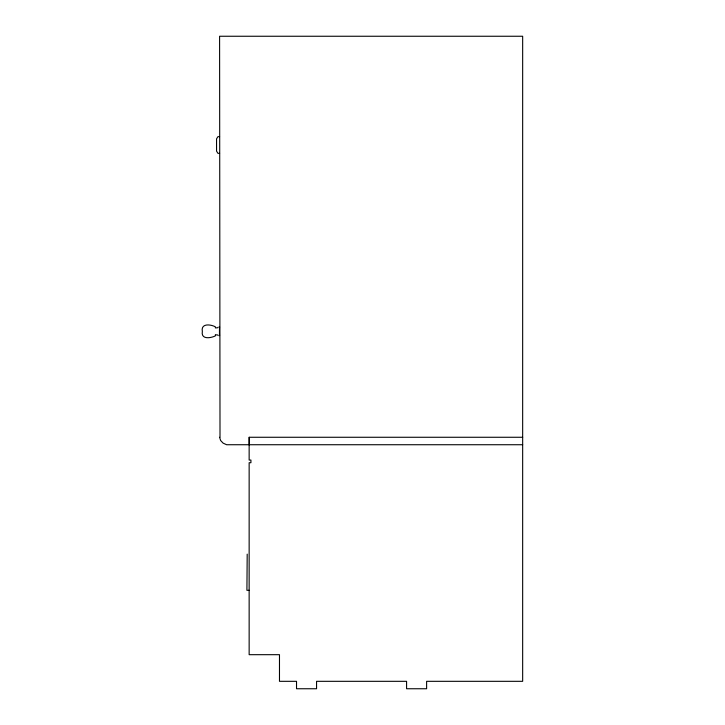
<?xml version="1.0" encoding="UTF-8"?>
<svg xmlns="http://www.w3.org/2000/svg" width="725" height="725" viewBox="0 0 725 725"><rect width="100%" height="100%" fill="white"/><g stroke="black" fill="none" stroke-linecap="round" stroke-linejoin="round"><path stroke-width="1.09" d="M215.37 335.24L215.343 335.911C210.486 338.267 200.843 339.653 202.338 331.488C200.698 323.214 210.241 324.184 215.343 326.785L215.37 327.292M219.593 335.693C219.421 336.88 219.421 326.359 219.593 326.83M218.234 327.102L217.754 327.754L215.334 327.917M219.593 136.635L217.962 136.635L216.558 138.847L216.558 151.144L217.962 153.356L219.593 153.356M215.343 334.796L217.754 334.959L218.234 335.603M249.146 437.266L249.146 460.049L250.922 460.049L250.922 462.722L249.146 462.722L249.146 654.684L279.478 654.684L279.478 681.319L296.525 681.319L296.525 688.75L316.562 688.75L316.562 681.319L406.58 681.319L406.58 688.75L426.617 688.75L426.617 681.319L522.662 681.319L522.662 36.25L219.593 36.25L220.01 437.266M522.662 437.266L249.237 437.266L249.237 444.733M522.662 444.733L226.635 444.733L223.11 443.138L220.627 440.501L219.593 437.266M247.198 554.145L246.917 590.313L249.146 590.313"/></g></svg>
